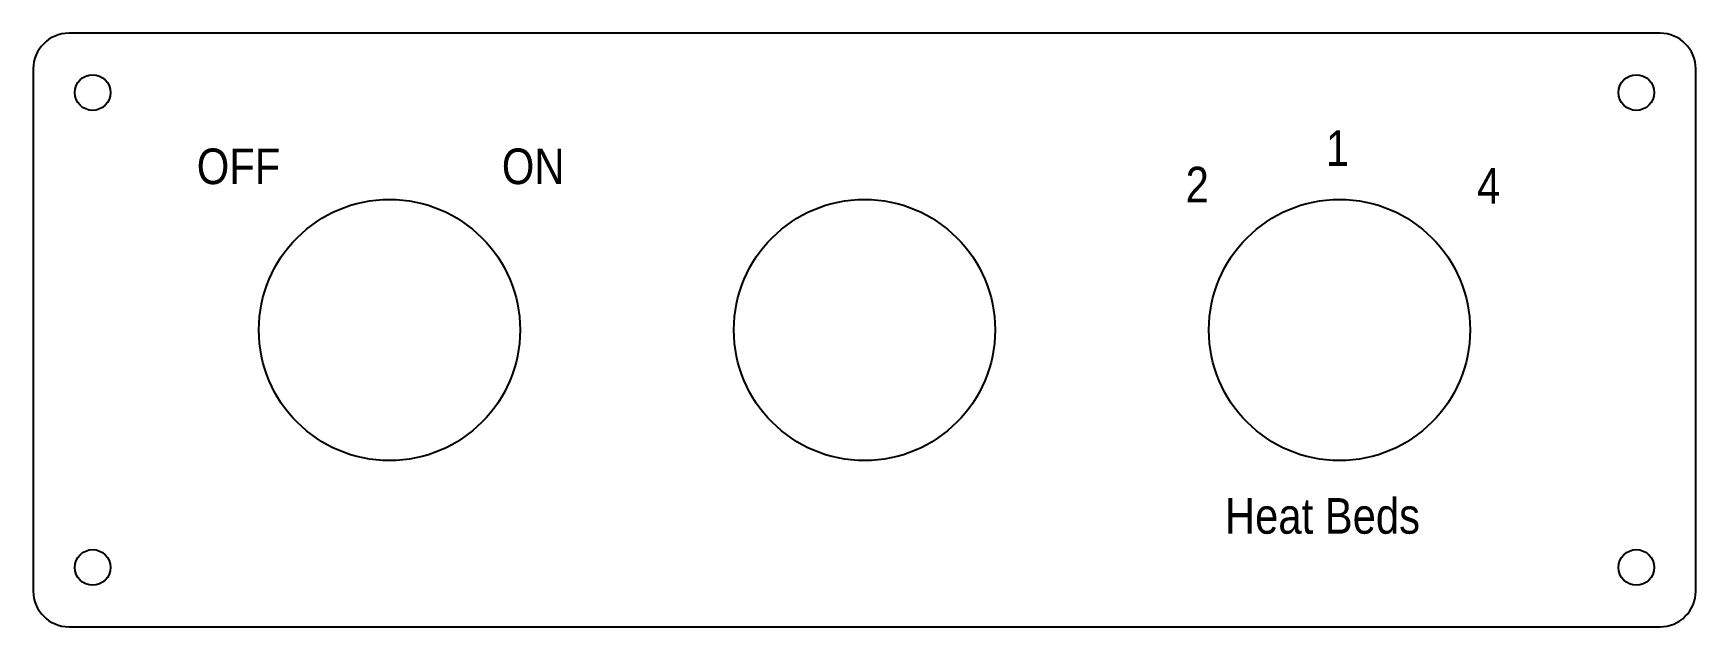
# Model space of a CAD drawing. Extents: x 0 to 140, y 0 to 50.
import ezdxf

# ---------------------------------------------------------------- set-up
doc = ezdxf.new("R2010")
doc.units = 0
doc.layers.get('0').update_dxf_attribs({"linetype": 'CONTINUOUS'})

msp = doc.modelspace()

# ---------------------------------------------------------------- linework, layer by layer
at = {"color": 1, "linetype": 'CONTINUOUS'}
for p, q in [((137, 50), (3, 50)), ((0, 47), (0, 3)), ((140, 3), (140, 47)), ((3, 0), (137, 0))]:
    msp.add_line(p, q, dxfattribs=at)
for centre, radius in [((5, 45), 1.5), ((135, 45), 1.5), ((30, 25), 11), ((70, 25), 11), ((110, 25), 11), ((5, 5), 1.5), ((135, 5), 1.5)]:
    msp.add_circle(centre, radius, dxfattribs=at)
for centre, start, end in [((3, 47), 90, 180), ((137, 47), 0, 90), ((3, 3), -180, -90), ((137, 3), -90.0001, 0)]:
    msp.add_arc(centre, 3, start, end, dxfattribs=at)

# ---------------------------------------------------------------- texts
at = {"color": 1, "linetype": 'CONTINUOUS', "width": 0.877193}
for s, p in [('1', (108.85, 38.82)), ('OFF', (13.77, 37.29)), ('ON', (39.46, 37.29)), ('2', (97.04, 35.75)), ('4', (121.58, 35.65)), ('Heat Beds', (100.35, 7.84))]:
    msp.add_text(s, height=3, dxfattribs=at).set_placement(p)

doc.saveas('drawing.dxf')
